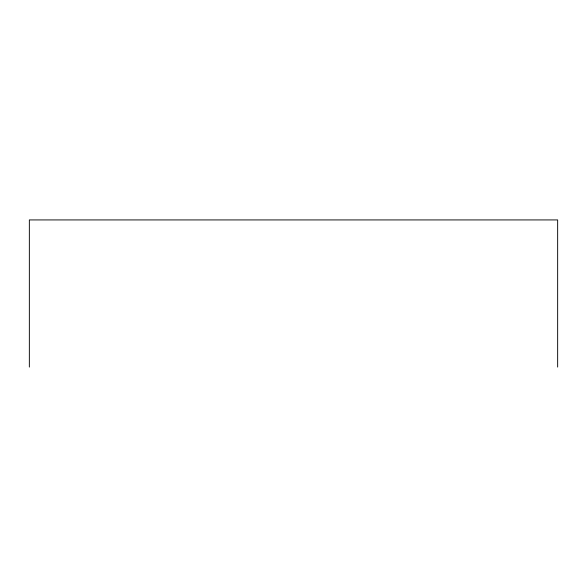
<?xml version="1.0" encoding="UTF-8"?>
<svg xmlns="http://www.w3.org/2000/svg" width="587" height="587" viewBox="0 0 587 587"><rect width="100%" height="100%" fill="white"/><g stroke="black" fill="none" stroke-linecap="round" stroke-linejoin="round"><path stroke-width="0.88" d="M557.65 367.073L557.65 219.927L29.35 219.927L29.35 367.073"/></g></svg>
